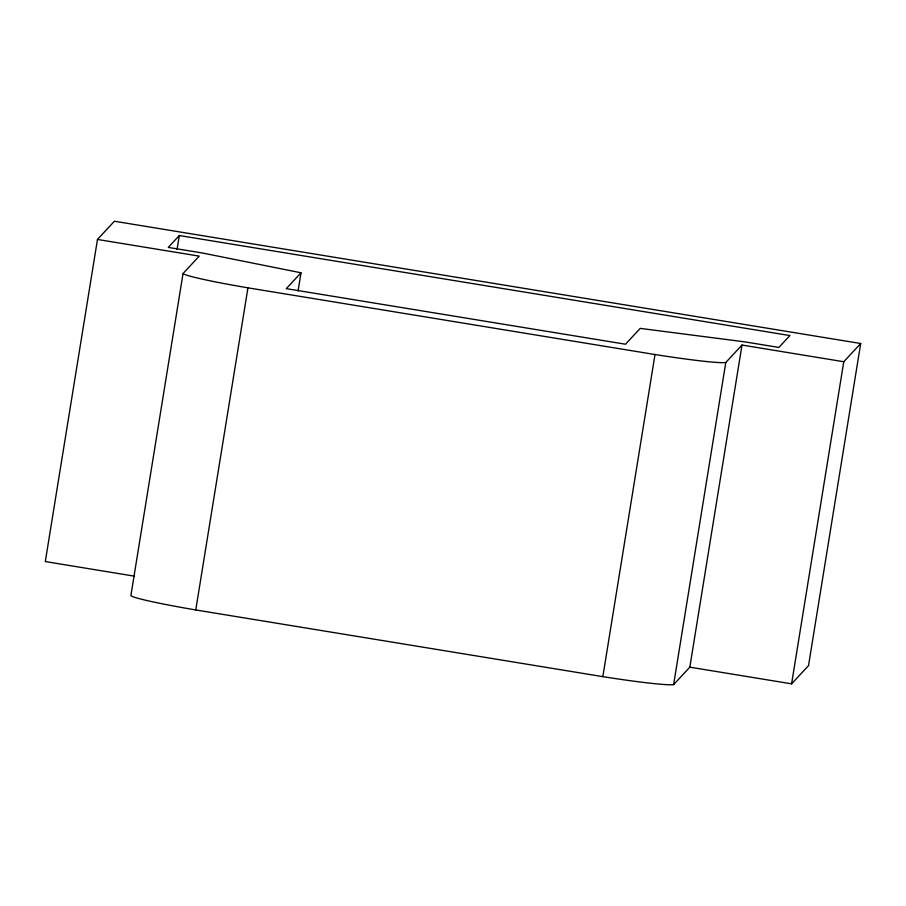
<?xml version="1.0" encoding="UTF-8"?>
<svg xmlns="http://www.w3.org/2000/svg" width="906" height="906" viewBox="0 0 906 906"><rect width="100%" height="100%" fill="white"/><g stroke="black" fill="none" stroke-linecap="round" stroke-linejoin="round"><path stroke-width="1.36" d="M97.474 239.456L199.241 256.126L183.035 273.555L130.872 595.661A77.395 4.054 9.2 0 0 195.764 609.953L602.841 676.646A77.395 4.054 9.2 0 0 673.634 684.585L689.828 667.167L791.595 683.837L808.526 665.627L860.7 343.51L114.405 221.234L97.474 239.456L45.3 561.561L134.518 576.182M177.044 249.478L179.309 235.526L789.907 335.56L778.866 347.44L744.947 341.89L640.225 328.38L625.502 344.223L286.285 288.64L301.007 272.797L202.185 252.955L168.256 247.406L179.309 235.526M195.764 609.953L247.938 287.836A77.395 4.054 9.2 0 1 183.035 273.555M298.074 290.917L301.007 272.797M602.841 676.646L655.004 354.529A77.395 4.054 9.2 0 0 725.797 362.479L742.003 345.05L843.769 361.732L860.7 343.51M673.634 684.585L725.797 362.479M689.828 667.167L742.003 345.05M791.595 683.837L843.769 361.732M247.938 287.836L655.004 354.529"/></g></svg>
